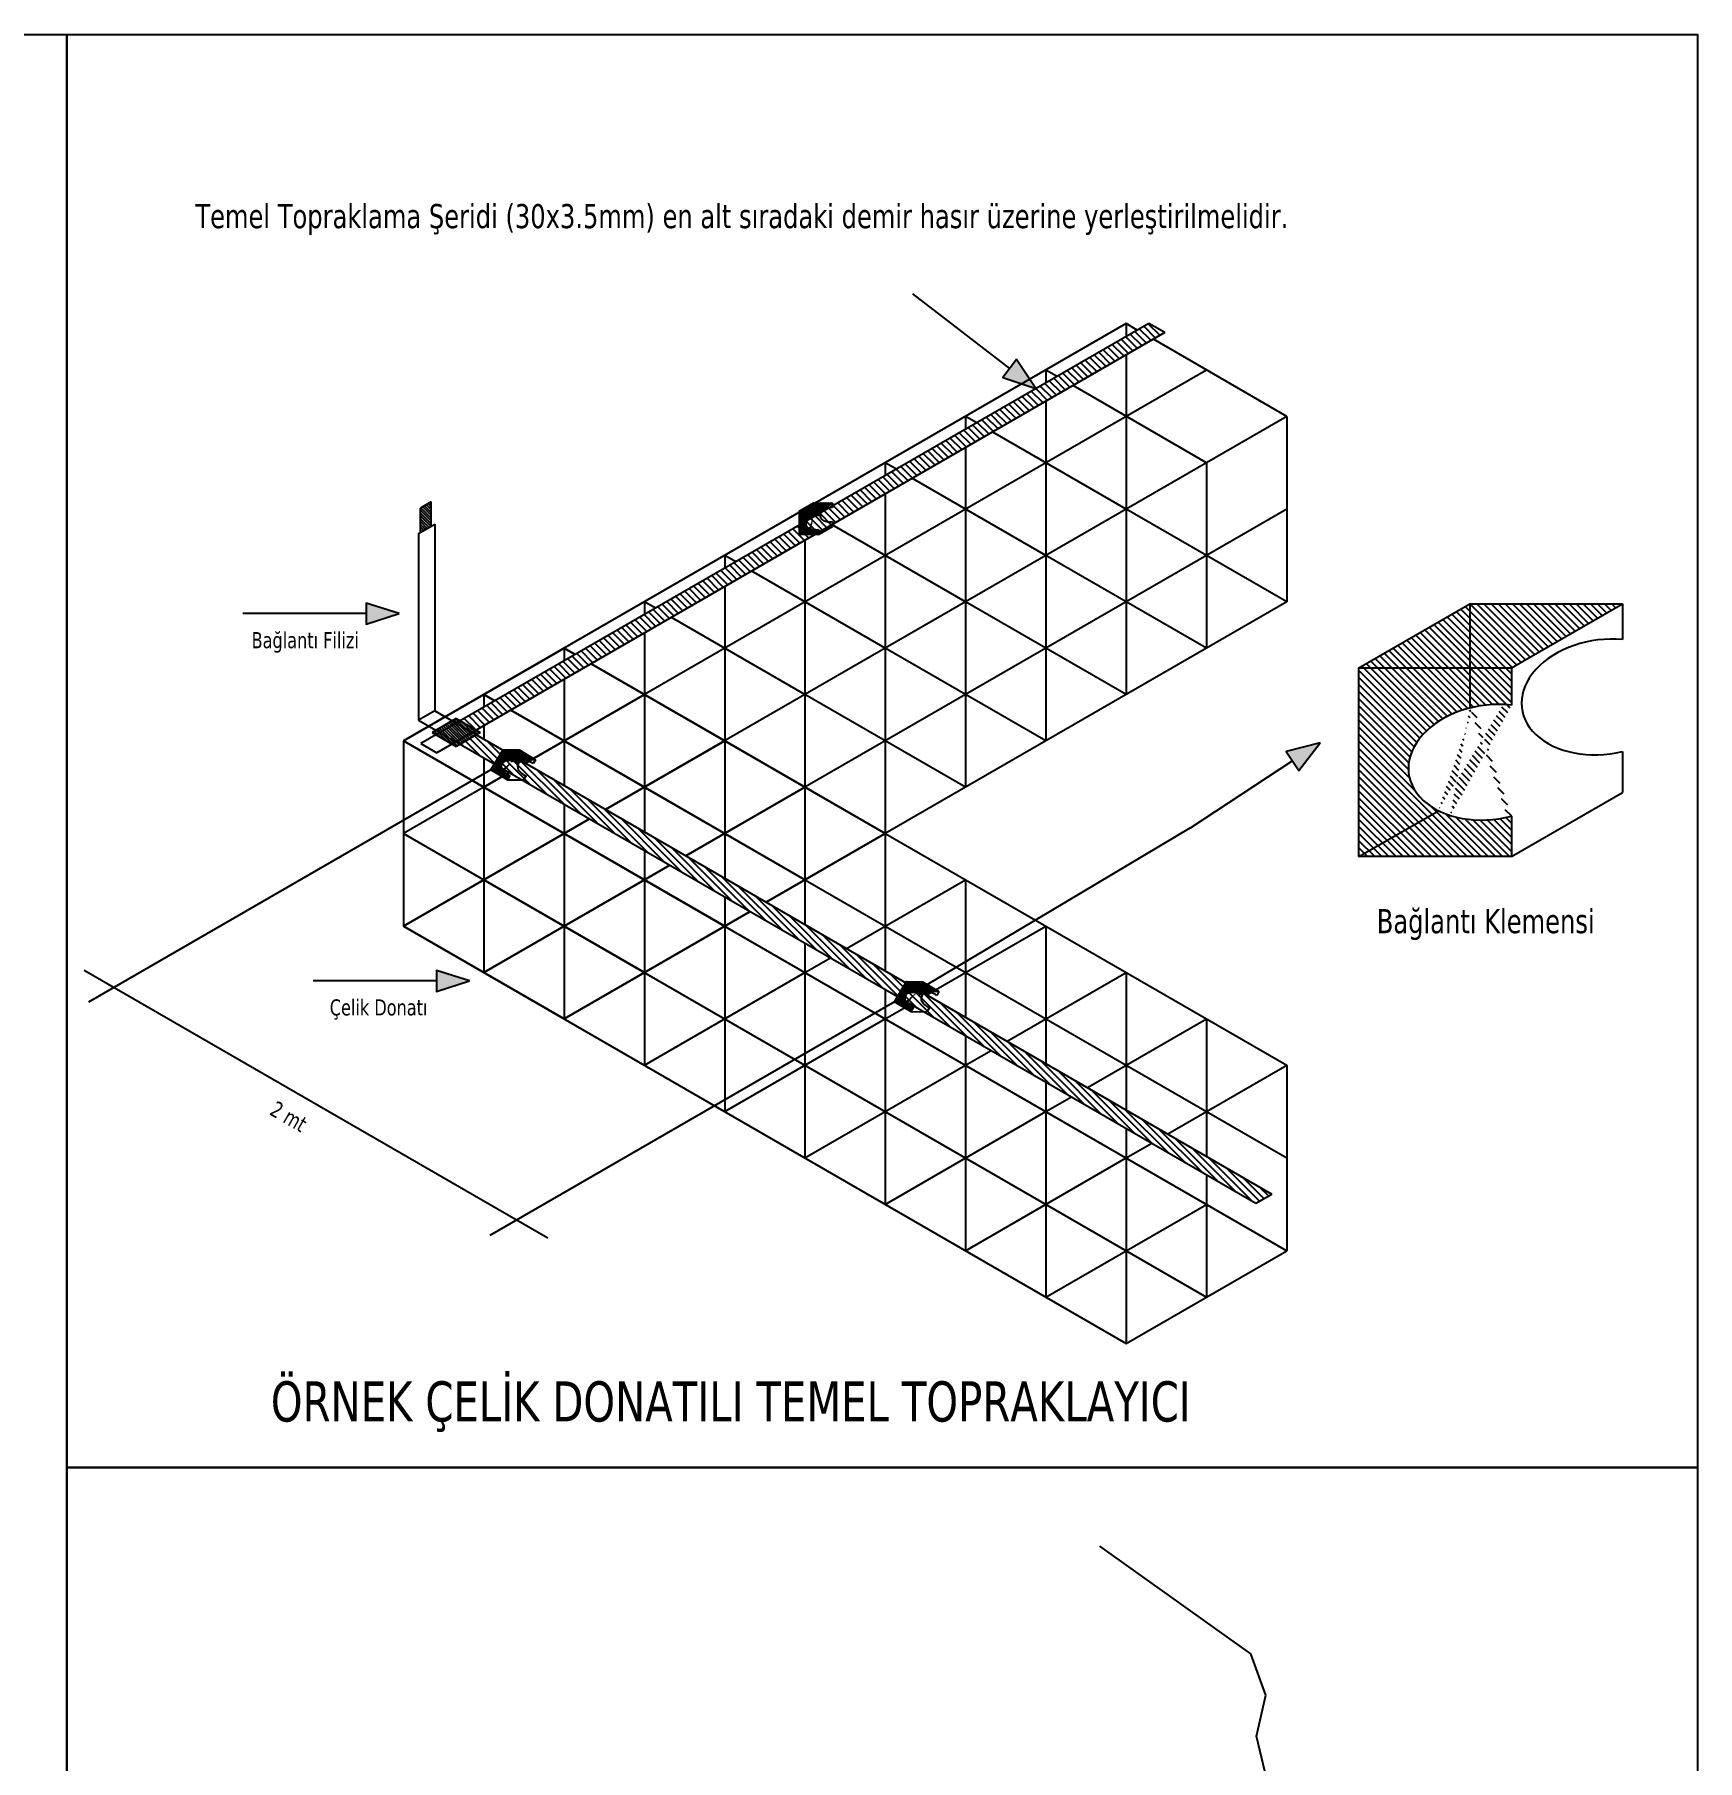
# Model space of a CAD drawing. Header units: millimetres. Extents: x 890 to 10034, y 874 to 4550.
# Drawn here: x 3448.8 to 3870.6, y 2136.9 to 2574.8 of the extents above; entities that cross this region are included whole.
import ezdxf

# ---------------------------------------------------------------- set-up
doc = ezdxf.new("R2010")
doc.units = ezdxf.units.MM
doc.linetypes.add('SOLID_LINE', pattern=[0])
for name, color, linetype in [('AYD', 10, 'Continuous'), ('CEVRE', 9, 'Continuous'), ('MIMARI', 2, 'SOLID_LINE'), ('OYAZI', 3, 'Continuous'), ('YAZI', 8, 'Continuous')]:
    doc.layers.add(name, color=color, linetype=linetype)
doc.styles.add('ROMANS', font='tahoma.ttf')
pattern_1 = [(135, (5471.7946, 19174.099), (-0.360125004, -0.360125004), [])]
pattern_2 = [(135, (5471.7946, 19174.099), (-0.90031251, -0.90031251), [])]

# ---------------------------------------------------------------- blocks, each defined once
blk = doc.blocks.new('OK1')
at = {"layer": 'AYD', "color": 4}
blk.add_line((0.1638, 0), (0.7734, 0), dxfattribs=at)
at = {"layer": 'AYD', "color": 1}
blk.add_lwpolyline([(0, 0), (0.1638, -0.0568), (0.1638, 0.0568)], close=True, dxfattribs=at)
blk.add_solid([(0, 0), (0.1638, -0.0568), (0.1638, 0.0568)], dxfattribs=at)

msp = doc.modelspace()

# ---------------------------------------------------------------- hatches: boundary and pattern name
at = {"layer": 'AYD', "linetype": 'Continuous'}
h = msp.add_hatch(dxfattribs=at)
h.set_pattern_fill('ANSI31', color=256, scale=10.185873, angle=90, style=0)
h.set_pattern_definition(pattern_2)
h.paths.add_polyline_path([(3556.73, 2400.65), (3560.8, 2398.3), (3735.51, 2499.17), (3731.44, 2501.52)])
h = msp.add_hatch(dxfattribs=at)
h.set_pattern_fill('ANSI31', color=256, scale=4.074349, angle=90, style=0)
h.set_pattern_definition(pattern_1)
h.paths.add_polyline_path([(3549.4, 2456.22), (3546.69, 2454.65), (3546.69, 2448.5), (3549.4, 2450.07)])
h = msp.add_hatch(dxfattribs=at)
h.set_pattern_fill('ANSI31', color=256, scale=1.273234, angle=202.8469, style=0)
h.set_pattern_definition([(134.743964, (3856.96041, 4548.92058), (-0.113040838, -0.112035042), [])])
h.paths.add_polyline_path([(3646.37, 2455.96), (3646.36, 2453.92), (3647.68, 2453.92), (3651.21, 2455.93)])
h.paths.add_polyline_path([(3646.36, 2453.92), (3646.37, 2455.96), (3642.84, 2453.94)])
edge = h.paths.add_edge_path()
edge.add_line((3642.84, 2453.94), (3642.82, 2447.95))
edge.add_line((3642.82, 2447.95), (3645.35, 2449.4))
edge.add_ellipse((3646.99, 2450.93), major_axis=(2.58, 0.37), ratio=0.696719, start_angle=98.4414, end_angle=224.8552, ccw=False)
edge.add_line((3646.35, 2452.65), (3646.36, 2453.92))
edge.add_line((3646.36, 2453.92), (3642.84, 2453.94))
edge = h.paths.add_edge_path()
edge.add_line((3647.66, 2447.93), (3647.66, 2449.22))
edge.add_ellipse((3646.99, 2450.93), major_axis=(2.58, 0.37), ratio=0.696719, start_angle=224.8552, end_angle=279.3285, ccw=False)
edge.add_line((3645.35, 2449.4), (3642.82, 2447.95))
edge.add_line((3642.82, 2447.95), (3647.66, 2447.93))
edge = h.paths.add_edge_path()
edge.add_ellipse((3646.99, 2450.93), major_axis=(2.58, 0.37), ratio=0.696719, start_angle=68.8335, end_angle=98.4414, ccw=False)
edge.add_line((3647.68, 2452.74), (3647.68, 2453.92))
edge.add_line((3647.68, 2453.92), (3646.36, 2453.92))
edge.add_line((3646.36, 2453.92), (3646.35, 2452.65))
h = msp.add_hatch(dxfattribs=at)
h.set_pattern_fill('ANSI31', color=256, scale=10.185873, angle=90, style=0)
h.set_pattern_definition([(135, (5422.7125, 19181.4214), (-0.90031251, -0.90031251), [])])
h.paths.add_polyline_path([(3812.82, 2430.34), (3812.82, 2414.09), (3823.41, 2414.09), (3851.55, 2430.34)])
h.paths.add_polyline_path([(3812.82, 2414.09), (3812.82, 2430.34), (3784.68, 2414.09)])
edge = h.paths.add_edge_path(flags=17)
edge.add_line((3784.68, 2414.09), (3784.68, 2366.21))
edge.add_line((3784.68, 2366.21), (3804.86, 2377.86))
edge.add_ellipse((3817.96, 2390.16), major_axis=(20.6, 3.07), ratio=0.696719, start_angle=98.4414, end_angle=224.8552, ccw=False)
edge.add_line((3812.82, 2403.9), (3812.82, 2414.09))
edge.add_line((3812.82, 2414.09), (3784.68, 2414.09))
edge = h.paths.add_edge_path()
edge.add_line((3823.41, 2414.09), (3784.68, 2414.09))
edge.add_line((3784.68, 2414.09), (3784.68, 2366.21))
edge.add_line((3784.68, 2366.21), (3804.86, 2377.86))
edge.add_ellipse((3817.96, 2390.16), major_axis=(20.6, 3.07), ratio=0.696719, start_angle=68.8335, end_angle=224.8552, ccw=False)
edge.add_line((3823.41, 2404.65), (3823.41, 2414.09))
edge = h.paths.add_edge_path()
edge.add_ellipse((3817.96, 2390.16), major_axis=(20.6, 3.07), ratio=0.696719, start_angle=98.4414, end_angle=279.3285, ccw=False)
edge.add_line((3812.82, 2403.9), (3812.82, 2414.09))
edge.add_line((3812.82, 2414.09), (3784.68, 2414.09))
edge.add_line((3784.68, 2414.09), (3784.68, 2366.21))
edge.add_line((3784.68, 2366.21), (3823.41, 2366.21))
edge.add_line((3823.41, 2366.21), (3823.41, 2376.49))
h = msp.add_hatch(dxfattribs=at)
h.set_pattern_fill('ANSI31', color=256, scale=4.074349, angle=90, style=0)
h.set_pattern_definition(pattern_1)
h.paths.add_polyline_path([(3554.69, 2394.77), (3555.71, 2395.35), (3551.63, 2397.71), (3550.61, 2397.12)])
h.paths.add_polyline_path([(3550.61, 2398.3), (3549.6, 2397.71), (3550.61, 2397.12), (3551.63, 2397.71)])
h.paths.add_polyline_path([(3550.61, 2398.3), (3551.63, 2397.71), (3555.71, 2400.06), (3554.69, 2400.65)])
h.paths.add_polyline_path([(3556.73, 2400.65), (3555.71, 2401.24), (3554.69, 2400.65), (3555.71, 2400.06)])
h.paths.add_polyline_path([(3556.73, 2400.65), (3555.71, 2400.06), (3559.78, 2397.71), (3560.8, 2398.3)])
h.paths.add_polyline_path([(3555.71, 2400.06), (3551.63, 2397.71), (3555.71, 2395.35), (3559.78, 2397.71)])
h.paths.add_polyline_path([(3560.8, 2397.12), (3559.78, 2397.71), (3555.71, 2395.35), (3556.73, 2394.77)])
h.paths.add_polyline_path([(3560.8, 2397.12), (3561.82, 2397.71), (3560.8, 2398.3), (3559.78, 2397.71)])
h.paths.add_polyline_path([(3555.71, 2395.35), (3554.69, 2394.77), (3555.71, 2394.18), (3556.73, 2394.77)])
h = msp.add_hatch(dxfattribs=at)
h.set_pattern_fill('ANSI31', color=256, scale=10.185873, angle=90, style=0)
h.set_pattern_definition(pattern_2)
h.paths.add_polyline_path([(3560.8, 2397.12), (3556.73, 2394.77), (3758.55, 2278.24), (3762.62, 2280.6)])
h = msp.add_hatch(dxfattribs=at)
h.set_pattern_fill('ANSI31', color=256, scale=1.273234, angle=59.0541, style=0)
h.set_pattern_definition([(104.054098, (4821.01759, 4085.6144), (-0.154390285, -0.038648694), [])])
h.paths.add_polyline_path([(3571.69, 2393.27), (3570.65, 2391.53), (3571.78, 2390.85), (3575.84, 2390.78)])
h.paths.add_polyline_path([(3570.65, 2391.53), (3571.69, 2393.27), (3567.63, 2393.34)])
edge = h.paths.add_edge_path()
edge.add_line((3567.63, 2393.34), (3564.55, 2388.2))
edge.add_line((3564.55, 2388.2), (3567.46, 2388.15))
edge.add_ellipse((3569.66, 2388.63), major_axis=(2.41, -1), ratio=0.696719, start_angle=98.4414, end_angle=224.8552, ccw=False)
edge.add_line((3569.99, 2390.43), (3570.65, 2391.53))
edge.add_line((3570.65, 2391.53), (3567.63, 2393.34))
edge = h.paths.add_edge_path()
edge.add_line((3568.7, 2385.71), (3569.36, 2386.82))
edge.add_ellipse((3569.66, 2388.63), major_axis=(2.41, -1), ratio=0.696719, start_angle=224.8552, end_angle=279.3285, ccw=False)
edge.add_line((3567.46, 2388.15), (3564.55, 2388.2))
edge.add_line((3564.55, 2388.2), (3568.7, 2385.71))
edge = h.paths.add_edge_path()
edge.add_ellipse((3569.66, 2388.63), major_axis=(2.41, -1), ratio=0.696719, start_angle=68.8335, end_angle=98.4414, ccw=False)
edge.add_line((3571.17, 2389.83), (3571.78, 2390.85))
edge.add_line((3571.78, 2390.85), (3570.65, 2391.53))
edge.add_line((3570.65, 2391.53), (3569.99, 2390.43))
h = msp.add_hatch(dxfattribs=at)
h.set_pattern_fill('ANSI31', color=256, scale=1.273234, angle=59.0541, style=0)
h.set_pattern_definition([(104.054098, (4923.36652, 4026.79807), (-0.154390285, -0.038648694), [])])
h.paths.add_polyline_path([(3674.04, 2334.45), (3673, 2332.71), (3674.13, 2332.03), (3678.19, 2331.96)])
h.paths.add_polyline_path([(3673, 2332.71), (3674.04, 2334.45), (3669.98, 2334.52)])
edge = h.paths.add_edge_path()
edge.add_line((3669.98, 2334.52), (3666.9, 2329.39))
edge.add_line((3666.9, 2329.39), (3669.81, 2329.34))
edge.add_ellipse((3672.01, 2329.81), major_axis=(2.41, -1), ratio=0.696719, start_angle=98.4414, end_angle=224.8552, ccw=False)
edge.add_line((3672.34, 2331.62), (3673, 2332.71))
edge.add_line((3673, 2332.71), (3669.98, 2334.52))
edge = h.paths.add_edge_path()
edge.add_line((3671.05, 2326.9), (3671.71, 2328))
edge.add_ellipse((3672.01, 2329.81), major_axis=(2.41, -1), ratio=0.696719, start_angle=224.8552, end_angle=279.3285, ccw=False)
edge.add_line((3669.81, 2329.34), (3666.9, 2329.39))
edge.add_line((3666.9, 2329.39), (3671.05, 2326.9))
edge = h.paths.add_edge_path()
edge.add_ellipse((3672.01, 2329.81), major_axis=(2.41, -1), ratio=0.696719, start_angle=68.8335, end_angle=98.4414, ccw=False)
edge.add_line((3673.52, 2331.02), (3674.13, 2332.03))
edge.add_line((3674.13, 2332.03), (3673, 2332.71))
edge.add_line((3673, 2332.71), (3672.34, 2331.62))

# ---------------------------------------------------------------- linework, layer by layer
for p, q in [((3725.69, 2501.44), (3542.34, 2395.59)), ((3731.44, 2501.52), (3546.72, 2394.87)), ((3725.69, 2501.44), (3725.69, 2498.2)), ((3728.5, 2499.82), (3725.69, 2501.44)), ((3735.51, 2499.17), (3731.44, 2501.52)), ((3735.51, 2499.17), (3550.8, 2392.52)), ((3766.43, 2477.92), (3732.57, 2497.47)), ((3725.69, 2493.49), (3725.69, 2454.4)), ((3746.06, 2489.68), (3573.27, 2389.92)), ((3705.31, 2489.68), (3705.31, 2486.43)), ((3708.13, 2488.06), (3705.31, 2489.68)), ((3746.06, 2466.16), (3712.2, 2485.71)), ((3705.31, 2481.73), (3705.31, 2442.64)), ((3766.43, 2477.92), (3593.64, 2378.16)), ((3684.94, 2477.92), (3684.94, 2474.67)), ((3687.76, 2476.3), (3684.94, 2477.92)), ((3766.43, 2477.92), (3766.43, 2430.87)), ((3725.69, 2454.4), (3691.83, 2473.94)), ((3664.57, 2466.16), (3664.57, 2462.91)), ((3667.38, 2464.54), (3664.57, 2466.16)), ((3684.94, 2469.97), (3684.94, 2430.87)), ((3746.06, 2466.16), (3746.06, 2419.11)), ((3705.31, 2442.64), (3671.46, 2462.18)), ((3664.57, 2458.21), (3664.57, 2419.11)), ((3549.4, 2456.22), (3546.69, 2454.65)), ((3546.69, 2448.5), (3546.69, 2454.65)), ((3549.4, 2450.07), (3549.4, 2456.22)), ((3766.43, 2454.4), (3614.01, 2366.4)), ((3642.84, 2453.94), (3646.37, 2455.96)), ((3644.2, 2454.4), (3644.2, 2451.15)), ((3647.01, 2452.77), (3644.2, 2454.4)), ((3646.37, 2455.96), (3646.35, 2452.65)), ((3646.37, 2455.96), (3651.21, 2455.93)), ((3647.68, 2453.92), (3651.21, 2455.93)), ((3651.21, 2455.93), (3651.21, 2454.8)), ((3725.69, 2454.4), (3725.69, 2407.35)), ((3766.43, 2430.87), (3725.69, 2454.4)), ((3546.19, 2448.22), (3550.27, 2450.57)), ((3546.19, 2448.22), (3546.19, 2400.85)), ((3550.27, 2450.57), (3550.27, 2403.2)), ((3642.82, 2447.95), (3645.35, 2449.4)), ((3647.66, 2447.93), (3651.18, 2449.95)), ((3684.94, 2430.87), (3651.09, 2450.42)), ((3651.19, 2451.26), (3651.18, 2449.95)), ((3644.2, 2446.45), (3644.2, 2407.35)), ((3623.83, 2442.64), (3623.83, 2439.39)), ((3626.64, 2441.01), (3623.83, 2442.64)), ((3705.31, 2442.64), (3705.31, 2395.59)), ((3746.06, 2419.11), (3705.31, 2442.64)), ((3664.57, 2419.11), (3630.71, 2438.66)), ((3603.46, 2430.87), (3603.46, 2427.63)), ((3606.27, 2429.25), (3603.46, 2430.87)), ((3623.83, 2434.68), (3623.83, 2395.59)), ((3766.43, 2430.87), (3634.38, 2354.64)), ((3684.94, 2430.87), (3684.94, 2383.83)), ((3725.69, 2407.35), (3684.94, 2430.87)), ((3644.2, 2407.35), (3610.34, 2426.9)), ((3784.68, 2414.09), (3812.82, 2430.34)), ((3812.82, 2430.34), (3851.55, 2430.34)), ((3812.82, 2430.34), (3812.82, 2403.9)), ((3823.41, 2414.09), (3851.55, 2430.34)), ((3851.55, 2430.34), (3851.55, 2421.28)), ((3603.46, 2422.92), (3603.46, 2383.83)), ((3542.34, 2395.59), (3583.08, 2419.11)), ((3583.08, 2419.11), (3583.08, 2415.86)), ((3583.08, 2419.11), (3585.9, 2417.49)), ((3583.08, 2419.11), (3583.08, 2415.86)), ((3585.9, 2417.49), (3583.08, 2419.11)), ((3664.57, 2419.11), (3664.57, 2372.07)), ((3705.31, 2395.59), (3664.57, 2419.11)), ((3623.83, 2395.59), (3589.97, 2415.14)), ((3589.97, 2415.14), (3766.43, 2313.26)), ((3583.08, 2411.16), (3583.08, 2384.25)), ((3583.08, 2411.16), (3583.08, 2384.25)), ((3562.71, 2407.35), (3562.71, 2404.1)), ((3562.71, 2407.35), (3565.52, 2405.73)), ((3565.52, 2405.73), (3562.71, 2407.35)), ((3573.27, 2389.92), (3603.46, 2407.35)), ((3603.46, 2407.35), (3603.46, 2372.49)), ((3644.2, 2407.35), (3644.2, 2360.31)), ((3684.94, 2383.83), (3644.2, 2407.35)), ((3550.27, 2403.2), (3546.19, 2400.85)), ((3546.19, 2400.85), (3758.55, 2278.24)), ((3555.71, 2401.24), (3549.6, 2397.71)), ((3550.27, 2403.2), (3762.62, 2280.6)), ((3555.71, 2401.24), (3561.82, 2397.71)), ((3603.46, 2383.83), (3569.6, 2403.38)), ((3569.6, 2403.38), (3766.43, 2289.74)), ((3542.34, 2395.59), (3542.34, 2348.54)), ((3583.08, 2372.07), (3542.34, 2395.59)), ((3542.34, 2395.59), (3766.43, 2266.21)), ((3542.34, 2395.59), (3542.34, 2348.54)), ((3549.6, 2397.71), (3555.71, 2394.18)), ((3561.82, 2397.71), (3555.71, 2394.18)), ((3562.71, 2399.4), (3562.71, 2396.02)), ((3593.64, 2378.16), (3623.83, 2395.59)), ((3623.83, 2395.59), (3623.83, 2360.73)), ((3664.57, 2372.07), (3623.83, 2395.59)), ((3623.83, 2395.59), (3623.83, 2360.73)), ((3546.72, 2394.87), (3550.8, 2392.52)), ((3562.71, 2391.31), (3562.71, 2360.31)), ((3567.63, 2393.34), (3571.69, 2393.27)), ((3571.69, 2393.27), (3569.99, 2390.43)), ((3571.69, 2393.27), (3575.84, 2390.78)), ((3851.55, 2392.92), (3851.55, 2382.46)), ((3564.55, 2388.2), (3462.44, 2329.25)), ((3569.19, 2387.57), (3542.34, 2372.07)), ((3562.71, 2383.83), (3569.19, 2387.57)), ((3564.55, 2388.2), (3567.46, 2388.15)), ((3571.78, 2390.85), (3575.84, 2390.78)), ((3575.84, 2390.78), (3575.26, 2389.81)), ((3562.71, 2383.83), (3562.71, 2336.78)), ((3562.71, 2383.83), (3562.71, 2336.78)), ((3568.7, 2385.71), (3572.77, 2385.65)), ((3573.44, 2386.77), (3572.77, 2385.65)), ((3603.46, 2383.83), (3603.46, 2372.49)), ((3644.2, 2360.31), (3603.46, 2383.83)), ((3614.01, 2366.4), (3644.2, 2383.83)), ((3644.2, 2383.83), (3644.2, 2348.97)), ((3823.41, 2366.21), (3851.55, 2382.46)), ((3583.08, 2379.55), (3583.08, 2372.07)), ((3583.08, 2379.55), (3583.08, 2372.07)), ((3589.56, 2375.81), (3542.34, 2348.54)), ((3583.08, 2372.07), (3589.56, 2375.81)), ((3784.68, 2366.21), (3804.86, 2377.86)), ((3542.34, 2372.07), (3746.06, 2254.45)), ((3542.34, 2348.54), (3583.08, 2372.07)), ((3623.83, 2348.54), (3583.08, 2372.07)), ((3583.08, 2372.07), (3583.08, 2325.02)), ((3583.08, 2372.07), (3583.08, 2325.02)), ((3634.38, 2354.64), (3664.57, 2372.07)), ((3664.57, 2372.07), (3664.57, 2337.21)), ((3675.2, 2333.76), (3741.9, 2373.47)), ((3603.46, 2367.79), (3603.46, 2336.78)), ((3603.46, 2367.79), (3603.46, 2360.31)), ((3609.94, 2364.05), (3562.71, 2336.78)), ((3603.46, 2360.31), (3609.94, 2364.05)), ((3603.46, 2336.78), (3562.71, 2360.31)), ((3562.71, 2336.78), (3603.46, 2360.31)), ((3603.46, 2360.31), (3603.46, 2313.26)), ((3654.75, 2342.88), (3684.94, 2360.31)), ((3684.94, 2360.31), (3684.94, 2325.45)), ((3630.31, 2352.28), (3583.08, 2325.02)), ((3623.83, 2356.03), (3623.83, 2348.54)), ((3623.83, 2356.03), (3623.83, 2348.54)), ((3623.83, 2348.54), (3630.31, 2352.28)), ((3583.08, 2325.02), (3542.34, 2348.54)), ((3542.34, 2348.54), (3725.69, 2242.69)), ((3583.08, 2325.02), (3623.83, 2348.54)), ((3623.83, 2348.54), (3623.83, 2301.5)), ((3675.12, 2331.11), (3705.31, 2348.54)), ((3705.31, 2348.54), (3705.31, 2313.68)), ((3644.2, 2344.26), (3644.2, 2336.78)), ((3644.2, 2336.78), (3650.68, 2340.52)), ((3461.35, 2337.4), (3578.98, 2269.49)), ((3603.46, 2313.26), (3644.2, 2336.78)), ((3644.2, 2336.78), (3644.2, 2289.74)), ((3669.98, 2334.52), (3674.04, 2334.45)), ((3674.04, 2334.45), (3672.34, 2331.62)), ((3674.04, 2334.45), (3678.19, 2331.96)), ((3695.5, 2319.35), (3725.69, 2336.78)), ((3725.69, 2336.78), (3725.69, 2301.92)), ((3664.57, 2332.5), (3664.57, 2325.02)), ((3674.13, 2332.03), (3678.19, 2331.96)), ((3678.19, 2331.96), (3677.61, 2330.99)), ((3666.9, 2329.39), (3564.22, 2270.1)), ((3664.57, 2325.02), (3671.05, 2328.76)), ((3666.9, 2329.39), (3669.81, 2329.34)), ((3671.05, 2326.9), (3675.11, 2326.83)), ((3675.79, 2327.95), (3675.11, 2326.83)), ((3623.83, 2301.5), (3664.57, 2325.02)), ((3664.57, 2325.02), (3664.57, 2277.97)), ((3715.87, 2307.59), (3746.06, 2325.02)), ((3746.06, 2325.02), (3746.06, 2290.16)), ((3684.94, 2320.74), (3684.94, 2313.26)), ((3684.94, 2313.26), (3691.42, 2317)), ((3644.2, 2289.74), (3684.94, 2313.26)), ((3684.94, 2313.26), (3684.94, 2266.21)), ((3736.24, 2295.83), (3766.43, 2313.26)), ((3766.43, 2313.26), (3766.43, 2266.21)), ((3705.31, 2308.98), (3705.31, 2301.5)), ((3705.31, 2301.5), (3711.79, 2305.24)), ((3664.57, 2277.97), (3705.31, 2301.5)), ((3705.31, 2301.5), (3705.31, 2254.45)), ((3746.06, 2301.5), (3746.06, 2290.16)), ((3725.69, 2297.22), (3725.69, 2289.74)), ((3725.69, 2289.74), (3732.17, 2293.48)), ((3684.94, 2266.21), (3725.69, 2289.74)), ((3725.69, 2289.74), (3725.69, 2242.69)), ((3746.06, 2285.46), (3746.06, 2254.45)), ((3746.06, 2285.46), (3746.06, 2277.97)), ((3705.31, 2254.45), (3746.06, 2277.97)), ((3758.55, 2278.24), (3762.62, 2280.6)), ((3725.69, 2242.69), (3766.43, 2266.21))]:
    msp.add_line(p, q, dxfattribs=at)
for points in [[(3647.66, 2449.22), (3647.66, 2447.93), (3642.82, 2447.95), (3642.84, 2453.94), (3647.68, 2453.92), (3647.68, 2452.74)], [(3823.41, 2376.49), (3823.41, 2366.21), (3784.68, 2366.21), (3784.68, 2414.09), (3823.41, 2414.09), (3823.41, 2404.65)], [(3569.36, 2386.82), (3568.7, 2385.71), (3564.55, 2388.2), (3567.63, 2393.34), (3571.78, 2390.85), (3571.17, 2389.83)], [(3671.71, 2328), (3671.05, 2326.9), (3666.9, 2329.39), (3669.98, 2334.52), (3674.13, 2332.03), (3673.52, 2331.02)]]:
    msp.add_lwpolyline(points, dxfattribs=at)
for centre, major_axis, start_param, end_param in [((3646.99, 2450.93), (2.58, 0.37), 1.201372, 4.875202), ((3650.59, 2452.99), (2.58, 0.37), 1.22921, 4.847364), ((3846.66, 2406.73), (20.6, 3.07), 1.22921, 4.847364), ((3817.96, 2390.16), (20.6, 3.07), 1.201372, 4.875202), ((3569.66, 2388.63), (-2.41, 1), 4.342964, 8.016795), ((3573.8, 2388.56), (-2.41, 1), 4.370802, 7.988957), ((3672.01, 2329.81), (-2.41, 1), 4.342964, 8.016795), ((3676.15, 2329.75), (-2.41, 1), 4.370802, 7.988957)]:
    msp.add_ellipse(centre, major_axis=major_axis, ratio=0.696719, start_param=start_param, end_param=end_param, dxfattribs=at)
at = {"layer": 'CEVRE'}
msp.add_lwpolyline([(3870.58, 2211.22), (3457, 2211.22), (3457, 2574.81), (3870.58, 2574.81)], close=True, dxfattribs=at)
at = {"layer": 'MIMARI', "linetype": 'Continuous'}
for p, q in [((3757.29, 2163.95), (3719.01, 2191.28)), ((3761.1, 2153.42), (3757.29, 2163.95)), ((3758.71, 2143.06), (3761.1, 2153.42)), ((3763.49, 2123.13), (3758.71, 2143.06))]:
    msp.add_line(p, q, dxfattribs=at)
at = {"layer": 'YAZI'}
for points in [[(3047.35, 2574.81), (3457, 2574.81), (3457, 2120.68), (3047.35, 2120.68)], [(3457, 2211.22), (3870.58, 2211.22), (3870.58, 1656.1), (3457, 1656.1)]]:
    msp.add_lwpolyline(points, close=True, dxfattribs=at)

# ---------------------------------------------------------------- block references
at = {"layer": 'AYD', "linetype": 'Continuous'}
for p, xscale, yscale, zscale, rotation in [((3702.74, 2484.95), 50.9293664455888, 50.9293664455888, 50.92936644558734, 142.4240366042806), ((3774.85, 2395.05), 50.92936644558681, 50.92936644558681, 50.92936644558681, 213.2253712515171)]:
    msp.add_blockref('OK1', p, dxfattribs=dict(at, xscale=xscale, yscale=yscale, zscale=zscale, rotation=rotation))
at = {"layer": 'AYD', "linetype": 'Continuous', "xscale": -51.32548440366116, "yscale": -46.81591777827302, "zscale": 51.32548440365998}
for p in [(3541.3, 2427.88), (3559.14, 2334.66)]:
    msp.add_blockref('OK1', p, dxfattribs=at)

# ---------------------------------------------------------------- texts
at = {"layer": 'OYAZI', "style": 'ROMANS', "width": 0.85}
for s, height, p in [('Temel Topraklama Şeridi (30x3.5mm) en alt sıradaki demir hasır üzerine yerleştirilmelidir.', 6.1115, (3489.56, 2525.67, -458.36)), ('Bağlantı Filizi', 4.0743, (3503.83, 2419.09, -458.36)), ('Bağlantı Klemensi', 6.1115, (3789.24, 2346.78, -458.36)), ('Çelik Donatı', 4.0743, (3523.66, 2325.91, -458.36)), ('ÖRNEK ÇELİK DONATILI TEMEL TOPRAKLAYICI', 10.1859, (3508.72, 2222.88, -458.36))]:
    msp.add_text(s, height=height, dxfattribs=at).set_placement(p)
msp.add_text('2 mt', height=4.074, rotation=330, dxfattribs=at).set_placement((3508.12, 2300.89, -458.36))

doc.saveas('drawing.dxf')
